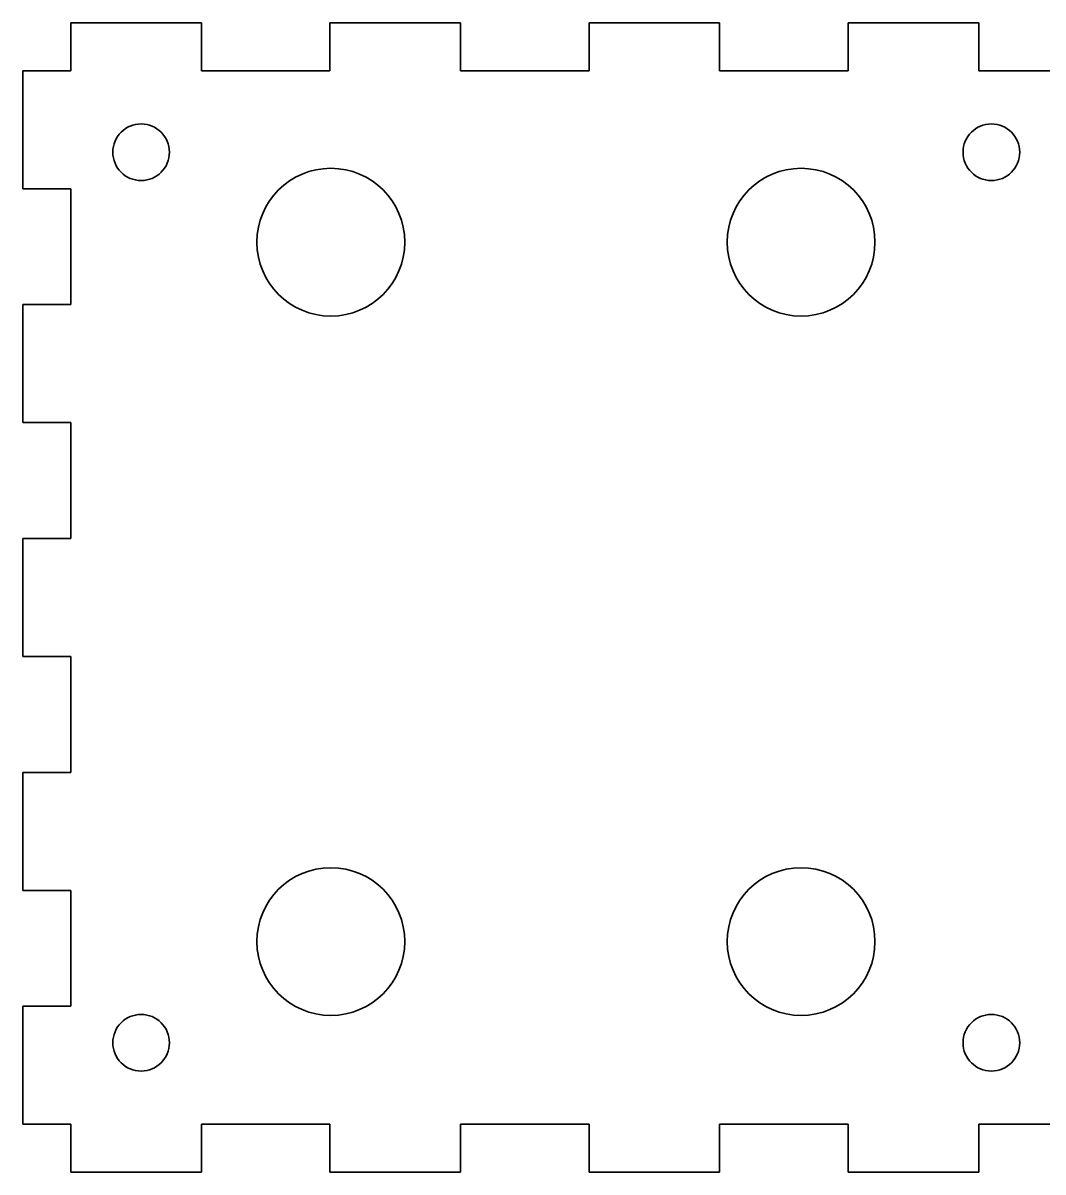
# Model space of a CAD drawing. Header units: inches. Extents: x 2 to 272, y 3 to 306.
# Drawn here: x 4.7 to 68.7, y 116.3 to 188.4 of the extents above; entities that cross this region are included whole.
import ezdxf

# ---------------------------------------------------------------- set-up
doc = ezdxf.new("R2010")
doc.units = ezdxf.units.IN
doc.header["$MEASUREMENT"] = 0
doc.layers.add('Layer 1', color=7, linetype='Continuous')

msp = doc.modelspace()

# ---------------------------------------------------------------- linework, layer by layer
at = {"layer": 'Layer 1', "color": 7, "lineweight": 35, "true_color": 0xffffff}
for points in [[(7.7, 188.365), (7.7, 185.365)], [(15.888, 188.365), (7.7, 188.365)], [(15.888, 185.365), (15.888, 188.365)], [(23.956, 188.365), (23.956, 185.365)], [(32.144, 188.365), (23.956, 188.365)], [(32.144, 185.365), (32.144, 188.365)], [(40.212, 188.365), (40.212, 185.365)], [(48.4, 188.365), (40.212, 188.365)], [(48.4, 185.365), (48.4, 188.365)], [(56.468, 188.365), (56.468, 185.365)], [(64.656, 188.365), (56.468, 188.365)], [(64.656, 185.365), (64.656, 188.365)], [(4.7, 185.365), (4.7, 177.967)], [(7.7, 185.365), (4.7, 185.365)], [(23.956, 185.365), (15.888, 185.365)], [(40.212, 185.365), (32.144, 185.365)], [(56.468, 185.365), (48.4, 185.365)], [(72.724, 185.365), (64.656, 185.365)], [(4.7, 177.967), (7.7, 177.967)], [(7.7, 177.967), (7.7, 170.69)], [(4.7, 170.69), (4.7, 163.291)], [(7.7, 170.69), (4.7, 170.69)], [(4.7, 163.291), (7.7, 163.291)], [(7.7, 163.291), (7.7, 156.014)], [(4.7, 156.014), (4.7, 148.616)], [(7.7, 156.014), (4.7, 156.014)], [(4.7, 148.616), (7.7, 148.616)], [(7.7, 148.616), (7.7, 141.339)], [(4.7, 141.339), (4.7, 133.94)], [(7.7, 141.339), (4.7, 141.339)], [(4.7, 133.94), (7.7, 133.94)], [(7.7, 133.94), (7.7, 126.663)], [(4.7, 126.663), (4.7, 119.265)], [(7.7, 126.663), (4.7, 126.663)], [(4.7, 119.265), (7.7, 119.265)], [(7.7, 119.265), (7.7, 116.265)], [(15.888, 116.265), (15.888, 119.265)], [(15.888, 119.265), (23.956, 119.265)], [(23.956, 119.265), (23.956, 116.265)], [(32.144, 116.265), (32.144, 119.265)], [(32.144, 119.265), (40.212, 119.265)], [(40.212, 119.265), (40.212, 116.265)], [(48.4, 116.265), (48.4, 119.265)], [(48.4, 119.265), (56.468, 119.265)], [(56.468, 119.265), (56.468, 116.265)], [(64.656, 116.265), (64.656, 119.265)], [(64.656, 119.265), (72.724, 119.265)], [(7.7, 116.265), (15.888, 116.265)], [(23.956, 116.265), (32.144, 116.265)], [(40.212, 116.265), (48.4, 116.265)], [(56.468, 116.265), (64.656, 116.265)]]:
    msp.add_lwpolyline(points, dxfattribs=at)
for points in [[(13.889, 180.255), (13.889, 180.255), (13.88, 180.073), (13.88, 180.073), (13.88, 180.073), (13.853, 179.897), (13.853, 179.897), (13.853, 179.897), (13.81, 179.726), (13.81, 179.726), (13.81, 179.726), (13.75, 179.563), (13.75, 179.563), (13.75, 179.563), (13.675, 179.407), (13.675, 179.407), (13.675, 179.407), (13.586, 179.261), (13.586, 179.261), (13.586, 179.261), (13.483, 179.124), (13.483, 179.124), (13.483, 179.124), (13.369, 178.998), (13.369, 178.998), (13.369, 178.998), (13.242, 178.883), (13.242, 178.883), (13.242, 178.883), (13.106, 178.781), (13.106, 178.781), (13.106, 178.781), (12.959, 178.692), (12.959, 178.692), (12.959, 178.692), (12.804, 178.617), (12.804, 178.617), (12.804, 178.617), (12.64, 178.557), (12.64, 178.557), (12.64, 178.557), (12.47, 178.513), (12.47, 178.513), (12.47, 178.513), (12.293, 178.486), (12.293, 178.486), (12.293, 178.486), (12.111, 178.477), (12.111, 178.477), (12.111, 178.477), (11.93, 178.486), (11.93, 178.486), (11.93, 178.486), (11.753, 178.513), (11.753, 178.513), (11.753, 178.513), (11.583, 178.557), (11.583, 178.557), (11.583, 178.557), (11.419, 178.617), (11.419, 178.617), (11.419, 178.617), (11.264, 178.692), (11.264, 178.692), (11.264, 178.692), (11.117, 178.781), (11.117, 178.781), (11.117, 178.781), (10.981, 178.883), (10.981, 178.883), (10.981, 178.883), (10.854, 178.998), (10.854, 178.998), (10.854, 178.998), (10.74, 179.124), (10.74, 179.124), (10.74, 179.124), (10.637, 179.261), (10.637, 179.261), (10.637, 179.261), (10.548, 179.407), (10.548, 179.407), (10.548, 179.407), (10.473, 179.563), (10.473, 179.563), (10.473, 179.563), (10.413, 179.726), (10.413, 179.726), (10.413, 179.726), (10.37, 179.897), (10.37, 179.897), (10.37, 179.897), (10.343, 180.073), (10.343, 180.073), (10.343, 180.073), (10.333, 180.255), (10.333, 180.255), (10.333, 180.255), (10.333, 180.255), (10.333, 180.255), (10.333, 180.255), (10.333, 180.255), (10.333, 180.255), (10.333, 180.255), (10.333, 180.255), (10.333, 180.255), (10.333, 180.255), (10.333, 180.255), (10.333, 180.255), (10.333, 180.255), (10.333, 180.255), (10.333, 180.255), (10.333, 180.255), (10.333, 180.255), (10.333, 180.255), (10.333, 180.255), (10.333, 180.255), (10.333, 180.255), (10.333, 180.255), (10.333, 180.255), (10.333, 180.255), (10.333, 180.255), (10.333, 180.255), (10.333, 180.255), (10.333, 180.255), (10.333, 180.255), (10.333, 180.255), (10.333, 180.255), (10.333, 180.255), (10.333, 180.255), (10.333, 180.255), (10.333, 180.255), (10.333, 180.255), (10.333, 180.255), (10.333, 180.255), (10.333, 180.255), (10.333, 180.255), (10.333, 180.255), (10.333, 180.255), (10.333, 180.255), (10.333, 180.255), (10.333, 180.255), (10.333, 180.255), (10.333, 180.255), (10.333, 180.255), (10.333, 180.255), (10.333, 180.255), (10.333, 180.255), (10.333, 180.255), (10.343, 180.437), (10.343, 180.437), (10.343, 180.437), (10.37, 180.613), (10.37, 180.613), (10.37, 180.613), (10.413, 180.784), (10.413, 180.784), (10.413, 180.784), (10.473, 180.947), (10.473, 180.947), (10.473, 180.947), (10.548, 181.102), (10.548, 181.102), (10.548, 181.102), (10.637, 181.249), (10.637, 181.249), (10.637, 181.249), (10.74, 181.386), (10.74, 181.386), (10.74, 181.386), (10.854, 181.512), (10.854, 181.512), (10.854, 181.512), (10.981, 181.627), (10.981, 181.627), (10.981, 181.627), (11.117, 181.729), (11.117, 181.729), (11.117, 181.729), (11.264, 181.818), (11.264, 181.818), (11.264, 181.818), (11.419, 181.893), (11.419, 181.893), (11.419, 181.893), (11.583, 181.953), (11.583, 181.953), (11.583, 181.953), (11.753, 181.997), (11.753, 181.997), (11.753, 181.997), (11.93, 182.024), (11.93, 182.024), (11.93, 182.024), (12.111, 182.033), (12.111, 182.033), (12.111, 182.033), (12.293, 182.024), (12.293, 182.024), (12.293, 182.024), (12.47, 181.997), (12.47, 181.997), (12.47, 181.997), (12.64, 181.953), (12.64, 181.953), (12.64, 181.953), (12.804, 181.893), (12.804, 181.893), (12.804, 181.893), (12.959, 181.818), (12.959, 181.818), (12.959, 181.818), (13.106, 181.729), (13.106, 181.729), (13.106, 181.729), (13.242, 181.627), (13.242, 181.627), (13.242, 181.627), (13.369, 181.512), (13.369, 181.512), (13.369, 181.512), (13.483, 181.386), (13.483, 181.386), (13.483, 181.386), (13.586, 181.249), (13.586, 181.249), (13.586, 181.249), (13.675, 181.102), (13.675, 181.102), (13.675, 181.102), (13.75, 180.947), (13.75, 180.947), (13.75, 180.947), (13.81, 180.784), (13.81, 180.784), (13.81, 180.784), (13.853, 180.613), (13.853, 180.613), (13.853, 180.613), (13.88, 180.437), (13.88, 180.437), (13.88, 180.437), (13.889, 180.255), (13.889, 180.255)], [(63.813, 179.563), (63.813, 179.563), (63.753, 179.726), (63.753, 179.726), (63.753, 179.726), (63.71, 179.897), (63.71, 179.897), (63.71, 179.897), (63.683, 180.073), (63.683, 180.073), (63.683, 180.073), (63.673, 180.255), (63.673, 180.255), (63.673, 180.255), (63.673, 180.255), (63.673, 180.255), (63.673, 180.255), (63.673, 180.255), (63.673, 180.255), (63.673, 180.255), (63.673, 180.255), (63.673, 180.255), (63.673, 180.255), (63.673, 180.255), (63.673, 180.255), (63.673, 180.255), (63.673, 180.255), (63.673, 180.255), (63.673, 180.255), (63.673, 180.255), (63.673, 180.255), (63.673, 180.255), (63.673, 180.255), (63.673, 180.255), (63.673, 180.255), (63.673, 180.255), (63.673, 180.255), (63.673, 180.255), (63.673, 180.255), (63.673, 180.255), (63.673, 180.255), (63.673, 180.255), (63.673, 180.255), (63.673, 180.255), (63.673, 180.255), (63.673, 180.255), (63.673, 180.255), (63.673, 180.255), (63.673, 180.255), (63.673, 180.255), (63.673, 180.255), (63.673, 180.255), (63.673, 180.255), (63.673, 180.255), (63.673, 180.255), (63.673, 180.255), (63.673, 180.255), (63.673, 180.255), (63.673, 180.255), (63.673, 180.255), (63.673, 180.255), (63.673, 180.255), (63.673, 180.255), (63.673, 180.255), (63.673, 180.255), (63.683, 180.437), (63.683, 180.437), (63.683, 180.437), (63.71, 180.613), (63.71, 180.613), (63.71, 180.613), (63.753, 180.784), (63.753, 180.784), (63.753, 180.784), (63.813, 180.947), (63.813, 180.947), (63.813, 180.947), (63.888, 181.102), (63.888, 181.102), (63.888, 181.102), (63.977, 181.249), (63.977, 181.249), (63.977, 181.249), (64.08, 181.386), (64.08, 181.386), (64.08, 181.386), (64.194, 181.512), (64.194, 181.512), (64.194, 181.512), (64.321, 181.627), (64.321, 181.627), (64.321, 181.627), (64.457, 181.729), (64.457, 181.729), (64.457, 181.729), (64.604, 181.818), (64.604, 181.818), (64.604, 181.818), (64.759, 181.893), (64.759, 181.893), (64.759, 181.893), (64.923, 181.953), (64.923, 181.953), (64.923, 181.953), (65.093, 181.997), (65.093, 181.997), (65.093, 181.997), (65.27, 182.024), (65.27, 182.024), (65.27, 182.024), (65.451, 182.033), (65.451, 182.033), (65.451, 182.033), (65.633, 182.024), (65.633, 182.024), (65.633, 182.024), (65.81, 181.997), (65.81, 181.997), (65.81, 181.997), (65.98, 181.953), (65.98, 181.953), (65.98, 181.953), (66.144, 181.893), (66.144, 181.893), (66.144, 181.893), (66.299, 181.818), (66.299, 181.818), (66.299, 181.818), (66.446, 181.729), (66.446, 181.729), (66.446, 181.729), (66.582, 181.627), (66.582, 181.627), (66.582, 181.627), (66.709, 181.512), (66.709, 181.512), (66.709, 181.512), (66.823, 181.386), (66.823, 181.386), (66.823, 181.386), (66.926, 181.249), (66.926, 181.249), (66.926, 181.249), (67.015, 181.102), (67.015, 181.102), (67.015, 181.102), (67.09, 180.947), (67.09, 180.947), (67.09, 180.947), (67.15, 180.784), (67.15, 180.784), (67.15, 180.784), (67.193, 180.613), (67.193, 180.613), (67.193, 180.613), (67.22, 180.437), (67.22, 180.437), (67.22, 180.437), (67.229, 180.255), (67.229, 180.255), (67.229, 180.255), (67.22, 180.073), (67.22, 180.073), (67.22, 180.073), (67.193, 179.897), (67.193, 179.897), (67.193, 179.897), (67.15, 179.726), (67.15, 179.726), (67.15, 179.726), (67.09, 179.563), (67.09, 179.563), (67.09, 179.563), (67.015, 179.407), (67.015, 179.407), (67.015, 179.407), (66.926, 179.261), (66.926, 179.261), (66.926, 179.261), (66.823, 179.124), (66.823, 179.124), (66.823, 179.124), (66.709, 178.998), (66.709, 178.998), (66.709, 178.998), (66.582, 178.883), (66.582, 178.883), (66.582, 178.883), (66.446, 178.781), (66.446, 178.781), (66.446, 178.781), (66.299, 178.692), (66.299, 178.692), (66.299, 178.692), (66.144, 178.617), (66.144, 178.617), (66.144, 178.617), (65.98, 178.557), (65.98, 178.557), (65.98, 178.557), (65.81, 178.513), (65.81, 178.513), (65.81, 178.513), (65.633, 178.486), (65.633, 178.486), (65.633, 178.486), (65.451, 178.477), (65.451, 178.477), (65.451, 178.477), (65.27, 178.486), (65.27, 178.486), (65.27, 178.486), (65.093, 178.513), (65.093, 178.513), (65.093, 178.513), (64.923, 178.557), (64.923, 178.557), (64.923, 178.557), (64.759, 178.617), (64.759, 178.617), (64.759, 178.617), (64.604, 178.692), (64.604, 178.692), (64.604, 178.692), (64.457, 178.781), (64.457, 178.781), (64.457, 178.781), (64.321, 178.883), (64.321, 178.883), (64.321, 178.883), (64.194, 178.998), (64.194, 178.998), (64.194, 178.998), (64.08, 179.124), (64.08, 179.124), (64.08, 179.124), (63.977, 179.261), (63.977, 179.261), (63.977, 179.261), (63.888, 179.407), (63.888, 179.407), (63.888, 179.407), (63.813, 179.563), (63.813, 179.563)], [(24.485, 169.999), (24.485, 169.999), (24.012, 169.975), (24.012, 169.975), (24.012, 169.975), (23.538, 169.999), (23.538, 169.999), (23.538, 169.999), (23.077, 170.069), (23.077, 170.069), (23.077, 170.069), (22.633, 170.183), (22.633, 170.183), (22.633, 170.183), (22.207, 170.339), (22.207, 170.339), (22.207, 170.339), (21.802, 170.535), (21.802, 170.535), (21.802, 170.535), (21.42, 170.767), (21.42, 170.767), (21.42, 170.767), (21.063, 171.034), (21.063, 171.034), (21.063, 171.034), (20.734, 171.333), (20.734, 171.333), (20.734, 171.333), (20.435, 171.662), (20.435, 171.662), (20.435, 171.662), (20.168, 172.019), (20.168, 172.019), (20.168, 172.019), (19.935, 172.401), (19.935, 172.401), (19.935, 172.401), (19.74, 172.806), (19.74, 172.806), (19.74, 172.806), (19.584, 173.232), (19.584, 173.232), (19.584, 173.232), (19.47, 173.676), (19.47, 173.676), (19.47, 173.676), (19.4, 174.137), (19.4, 174.137), (19.4, 174.137), (19.376, 174.611), (19.376, 174.611), (19.376, 174.611), (19.376, 174.611), (19.376, 174.611), (19.376, 174.611), (19.376, 174.611), (19.376, 174.611), (19.376, 174.611), (19.376, 174.611), (19.376, 174.611), (19.376, 174.611), (19.376, 174.611), (19.376, 174.611), (19.376, 174.611), (19.376, 174.611), (19.376, 174.611), (19.376, 174.611), (19.376, 174.611), (19.376, 174.611), (19.376, 174.611), (19.376, 174.611), (19.376, 174.611), (19.376, 174.611), (19.376, 174.611), (19.376, 174.611), (19.376, 174.611), (19.376, 174.611), (19.376, 174.611), (19.376, 174.611), (19.376, 174.611), (19.376, 174.611), (19.376, 174.611), (19.376, 174.611), (19.376, 174.611), (19.376, 174.611), (19.376, 174.611), (19.376, 174.611), (19.376, 174.611), (19.376, 174.611), (19.376, 174.611), (19.376, 174.611), (19.376, 174.611), (19.376, 174.611), (19.376, 174.611), (19.376, 174.611), (19.376, 174.611), (19.376, 174.611), (19.376, 174.611), (19.376, 174.611), (19.376, 174.611), (19.376, 174.611), (19.376, 174.611), (19.376, 174.611), (19.4, 175.085), (19.4, 175.085), (19.4, 175.085), (19.47, 175.545), (19.47, 175.545), (19.47, 175.545), (19.584, 175.989), (19.584, 175.989), (19.584, 175.989), (19.74, 176.415), (19.74, 176.415), (19.74, 176.415), (19.935, 176.82), (19.935, 176.82), (19.935, 176.82), (20.168, 177.202), (20.168, 177.202), (20.168, 177.202), (20.435, 177.559), (20.435, 177.559), (20.435, 177.559), (20.734, 177.888), (20.734, 177.888), (20.734, 177.888), (21.063, 178.188), (21.063, 178.188), (21.063, 178.188), (21.42, 178.454), (21.42, 178.454), (21.42, 178.454), (21.802, 178.687), (21.802, 178.687), (21.802, 178.687), (22.207, 178.882), (22.207, 178.882), (22.207, 178.882), (22.633, 179.038), (22.633, 179.038), (22.633, 179.038), (23.077, 179.152), (23.077, 179.152), (23.077, 179.152), (23.538, 179.222), (23.538, 179.222), (23.538, 179.222), (24.012, 179.246), (24.012, 179.246), (24.012, 179.246), (24.485, 179.222), (24.485, 179.222), (24.485, 179.222), (24.946, 179.152), (24.946, 179.152), (24.946, 179.152), (25.39, 179.038), (25.39, 179.038), (25.39, 179.038), (25.816, 178.882), (25.816, 178.882), (25.816, 178.882), (26.221, 178.687), (26.221, 178.687), (26.221, 178.687), (26.603, 178.454), (26.603, 178.454), (26.603, 178.454), (26.96, 178.188), (26.96, 178.188), (26.96, 178.188), (27.289, 177.888), (27.289, 177.888), (27.289, 177.888), (27.588, 177.559), (27.588, 177.559), (27.588, 177.559), (27.855, 177.202), (27.855, 177.202), (27.855, 177.202), (28.087, 176.82), (28.087, 176.82), (28.087, 176.82), (28.283, 176.415), (28.283, 176.415), (28.283, 176.415), (28.439, 175.989), (28.439, 175.989), (28.439, 175.989), (28.553, 175.545), (28.553, 175.545), (28.553, 175.545), (28.623, 175.085), (28.623, 175.085), (28.623, 175.085), (28.647, 174.611), (28.647, 174.611), (28.647, 174.611), (28.623, 174.137), (28.623, 174.137), (28.623, 174.137), (28.553, 173.676), (28.553, 173.676), (28.553, 173.676), (28.439, 173.232), (28.439, 173.232), (28.439, 173.232), (28.283, 172.806), (28.283, 172.806), (28.283, 172.806), (28.087, 172.401), (28.087, 172.401), (28.087, 172.401), (27.855, 172.019), (27.855, 172.019), (27.855, 172.019), (27.588, 171.662), (27.588, 171.662), (27.588, 171.662), (27.289, 171.333), (27.289, 171.333), (27.289, 171.333), (26.96, 171.034), (26.96, 171.034), (26.96, 171.034), (26.603, 170.767), (26.603, 170.767), (26.603, 170.767), (26.221, 170.535), (26.221, 170.535), (26.221, 170.535), (25.816, 170.339), (25.816, 170.339), (25.816, 170.339), (25.39, 170.183), (25.39, 170.183), (25.39, 170.183), (24.946, 170.069), (24.946, 170.069), (24.946, 170.069), (24.485, 169.999), (24.485, 169.999)], [(48.972, 173.676), (48.972, 173.676), (48.902, 174.137), (48.902, 174.137), (48.902, 174.137), (48.878, 174.611), (48.878, 174.611), (48.878, 174.611), (48.878, 174.611), (48.878, 174.611), (48.878, 174.611), (48.878, 174.611), (48.878, 174.611), (48.878, 174.611), (48.878, 174.611), (48.878, 174.611), (48.878, 174.611), (48.878, 174.611), (48.878, 174.611), (48.878, 174.611), (48.878, 174.611), (48.878, 174.611), (48.878, 174.611), (48.878, 174.611), (48.878, 174.611), (48.878, 174.611), (48.878, 174.611), (48.878, 174.611), (48.878, 174.611), (48.878, 174.611), (48.878, 174.611), (48.878, 174.611), (48.878, 174.611), (48.878, 174.611), (48.878, 174.611), (48.878, 174.611), (48.878, 174.611), (48.878, 174.611), (48.878, 174.611), (48.878, 174.611), (48.878, 174.611), (48.878, 174.611), (48.878, 174.611), (48.878, 174.611), (48.878, 174.611), (48.878, 174.611), (48.878, 174.611), (48.878, 174.611), (48.878, 174.611), (48.878, 174.611), (48.878, 174.611), (48.878, 174.611), (48.878, 174.611), (48.878, 174.611), (48.878, 174.611), (48.878, 174.611), (48.878, 174.611), (48.878, 174.611), (48.878, 174.611), (48.902, 175.085), (48.902, 175.085), (48.902, 175.085), (48.972, 175.545), (48.972, 175.545), (48.972, 175.545), (49.086, 175.989), (49.086, 175.989), (49.086, 175.989), (49.242, 176.415), (49.242, 176.415), (49.242, 176.415), (49.437, 176.82), (49.437, 176.82), (49.437, 176.82), (49.67, 177.202), (49.67, 177.202), (49.67, 177.202), (49.937, 177.559), (49.937, 177.559), (49.937, 177.559), (50.236, 177.888), (50.236, 177.888), (50.236, 177.888), (50.565, 178.188), (50.565, 178.188), (50.565, 178.188), (50.922, 178.454), (50.922, 178.454), (50.922, 178.454), (51.304, 178.687), (51.304, 178.687), (51.304, 178.687), (51.709, 178.882), (51.709, 178.882), (51.709, 178.882), (52.135, 179.038), (52.135, 179.038), (52.135, 179.038), (52.579, 179.152), (52.579, 179.152), (52.579, 179.152), (53.04, 179.222), (53.04, 179.222), (53.04, 179.222), (53.513, 179.246), (53.513, 179.246), (53.513, 179.246), (53.987, 179.222), (53.987, 179.222), (53.987, 179.222), (54.448, 179.152), (54.448, 179.152), (54.448, 179.152), (54.892, 179.038), (54.892, 179.038), (54.892, 179.038), (55.318, 178.882), (55.318, 178.882), (55.318, 178.882), (55.723, 178.687), (55.723, 178.687), (55.723, 178.687), (56.105, 178.454), (56.105, 178.454), (56.105, 178.454), (56.462, 178.188), (56.462, 178.188), (56.462, 178.188), (56.791, 177.888), (56.791, 177.888), (56.791, 177.888), (57.09, 177.559), (57.09, 177.559), (57.09, 177.559), (57.357, 177.202), (57.357, 177.202), (57.357, 177.202), (57.59, 176.82), (57.59, 176.82), (57.59, 176.82), (57.785, 176.415), (57.785, 176.415), (57.785, 176.415), (57.941, 175.989), (57.941, 175.989), (57.941, 175.989), (58.055, 175.545), (58.055, 175.545), (58.055, 175.545), (58.125, 175.085), (58.125, 175.085), (58.125, 175.085), (58.149, 174.611), (58.149, 174.611), (58.149, 174.611), (58.125, 174.137), (58.125, 174.137), (58.125, 174.137), (58.055, 173.676), (58.055, 173.676), (58.055, 173.676), (57.941, 173.232), (57.941, 173.232), (57.941, 173.232), (57.785, 172.806), (57.785, 172.806), (57.785, 172.806), (57.59, 172.401), (57.59, 172.401), (57.59, 172.401), (57.357, 172.019), (57.357, 172.019), (57.357, 172.019), (57.09, 171.662), (57.09, 171.662), (57.09, 171.662), (56.791, 171.333), (56.791, 171.333), (56.791, 171.333), (56.462, 171.034), (56.462, 171.034), (56.462, 171.034), (56.105, 170.767), (56.105, 170.767), (56.105, 170.767), (55.723, 170.535), (55.723, 170.535), (55.723, 170.535), (55.318, 170.339), (55.318, 170.339), (55.318, 170.339), (54.892, 170.183), (54.892, 170.183), (54.892, 170.183), (54.448, 170.069), (54.448, 170.069), (54.448, 170.069), (53.987, 169.999), (53.987, 169.999), (53.987, 169.999), (53.513, 169.975), (53.513, 169.975), (53.513, 169.975), (53.04, 169.999), (53.04, 169.999), (53.04, 169.999), (52.579, 170.069), (52.579, 170.069), (52.579, 170.069), (52.135, 170.183), (52.135, 170.183), (52.135, 170.183), (51.709, 170.339), (51.709, 170.339), (51.709, 170.339), (51.304, 170.535), (51.304, 170.535), (51.304, 170.535), (50.922, 170.767), (50.922, 170.767), (50.922, 170.767), (50.565, 171.034), (50.565, 171.034), (50.565, 171.034), (50.236, 171.333), (50.236, 171.333), (50.236, 171.333), (49.937, 171.662), (49.937, 171.662), (49.937, 171.662), (49.67, 172.019), (49.67, 172.019), (49.67, 172.019), (49.437, 172.401), (49.437, 172.401), (49.437, 172.401), (49.242, 172.806), (49.242, 172.806), (49.242, 172.806), (49.086, 173.232), (49.086, 173.232), (49.086, 173.232), (48.972, 173.676), (48.972, 173.676)], [(28.647, 130.725), (28.647, 130.725), (28.623, 130.251), (28.623, 130.251), (28.623, 130.251), (28.553, 129.791), (28.553, 129.791), (28.553, 129.791), (28.439, 129.347), (28.439, 129.347), (28.439, 129.347), (28.283, 128.921), (28.283, 128.921), (28.283, 128.921), (28.087, 128.515), (28.087, 128.515), (28.087, 128.515), (27.855, 128.133), (27.855, 128.133), (27.855, 128.133), (27.588, 127.776), (27.588, 127.776), (27.588, 127.776), (27.289, 127.447), (27.289, 127.447), (27.289, 127.447), (26.96, 127.148), (26.96, 127.148), (26.96, 127.148), (26.603, 126.881), (26.603, 126.881), (26.603, 126.881), (26.221, 126.649), (26.221, 126.649), (26.221, 126.649), (25.816, 126.454), (25.816, 126.454), (25.816, 126.454), (25.39, 126.298), (25.39, 126.298), (25.39, 126.298), (24.946, 126.184), (24.946, 126.184), (24.946, 126.184), (24.485, 126.113), (24.485, 126.113), (24.485, 126.113), (24.012, 126.089), (24.012, 126.089), (24.012, 126.089), (23.538, 126.113), (23.538, 126.113), (23.538, 126.113), (23.077, 126.184), (23.077, 126.184), (23.077, 126.184), (22.633, 126.298), (22.633, 126.298), (22.633, 126.298), (22.207, 126.454), (22.207, 126.454), (22.207, 126.454), (21.802, 126.649), (21.802, 126.649), (21.802, 126.649), (21.42, 126.881), (21.42, 126.881), (21.42, 126.881), (21.063, 127.148), (21.063, 127.148), (21.063, 127.148), (20.734, 127.447), (20.734, 127.447), (20.734, 127.447), (20.435, 127.776), (20.435, 127.776), (20.435, 127.776), (20.168, 128.133), (20.168, 128.133), (20.168, 128.133), (19.935, 128.515), (19.935, 128.515), (19.935, 128.515), (19.74, 128.921), (19.74, 128.921), (19.74, 128.921), (19.584, 129.347), (19.584, 129.347), (19.584, 129.347), (19.47, 129.791), (19.47, 129.791), (19.47, 129.791), (19.4, 130.251), (19.4, 130.251), (19.4, 130.251), (19.376, 130.725), (19.376, 130.725), (19.376, 130.725), (19.376, 130.725), (19.376, 130.725), (19.376, 130.725), (19.376, 130.725), (19.376, 130.725), (19.376, 130.725), (19.376, 130.725), (19.376, 130.725), (19.376, 130.725), (19.376, 130.725), (19.376, 130.725), (19.376, 130.725), (19.376, 130.725), (19.376, 130.725), (19.376, 130.725), (19.376, 130.725), (19.376, 130.725), (19.376, 130.725), (19.376, 130.725), (19.376, 130.725), (19.376, 130.725), (19.376, 130.725), (19.376, 130.725), (19.376, 130.725), (19.376, 130.725), (19.376, 130.725), (19.376, 130.725), (19.376, 130.725), (19.376, 130.725), (19.376, 130.725), (19.376, 130.725), (19.376, 130.725), (19.376, 130.725), (19.376, 130.725), (19.376, 130.725), (19.376, 130.725), (19.376, 130.725), (19.376, 130.725), (19.376, 130.725), (19.376, 130.725), (19.376, 130.725), (19.376, 130.725), (19.376, 130.725), (19.376, 130.725), (19.376, 130.725), (19.376, 130.725), (19.376, 130.725), (19.376, 130.725), (19.376, 130.725), (19.376, 130.725), (19.376, 130.725), (19.4, 131.199), (19.4, 131.199), (19.4, 131.199), (19.47, 131.659), (19.47, 131.659), (19.47, 131.659), (19.584, 132.103), (19.584, 132.103), (19.584, 132.103), (19.74, 132.529), (19.74, 132.529), (19.74, 132.529), (19.935, 132.935), (19.935, 132.935), (19.935, 132.935), (20.168, 133.317), (20.168, 133.317), (20.168, 133.317), (20.435, 133.674), (20.435, 133.674), (20.435, 133.674), (20.734, 134.003), (20.734, 134.003), (20.734, 134.003), (21.063, 134.302), (21.063, 134.302), (21.063, 134.302), (21.42, 134.569), (21.42, 134.569), (21.42, 134.569), (21.802, 134.801), (21.802, 134.801), (21.802, 134.801), (22.207, 134.996), (22.207, 134.996), (22.207, 134.996), (22.633, 135.152), (22.633, 135.152), (22.633, 135.152), (23.077, 135.266), (23.077, 135.266), (23.077, 135.266), (23.538, 135.337), (23.538, 135.337), (23.538, 135.337), (24.012, 135.36), (24.012, 135.36), (24.012, 135.36), (24.485, 135.337), (24.485, 135.337), (24.485, 135.337), (24.946, 135.266), (24.946, 135.266), (24.946, 135.266), (25.39, 135.152), (25.39, 135.152), (25.39, 135.152), (25.816, 134.996), (25.816, 134.996), (25.816, 134.996), (26.221, 134.801), (26.221, 134.801), (26.221, 134.801), (26.603, 134.569), (26.603, 134.569), (26.603, 134.569), (26.96, 134.302), (26.96, 134.302), (26.96, 134.302), (27.289, 134.003), (27.289, 134.003), (27.289, 134.003), (27.588, 133.674), (27.588, 133.674), (27.588, 133.674), (27.855, 133.317), (27.855, 133.317), (27.855, 133.317), (28.087, 132.935), (28.087, 132.935), (28.087, 132.935), (28.283, 132.529), (28.283, 132.529), (28.283, 132.529), (28.439, 132.103), (28.439, 132.103), (28.439, 132.103), (28.553, 131.659), (28.553, 131.659), (28.553, 131.659), (28.623, 131.199), (28.623, 131.199), (28.623, 131.199), (28.647, 130.725), (28.647, 130.725)], [(58.149, 130.725), (58.149, 130.725), (58.125, 130.251), (58.125, 130.251), (58.125, 130.251), (58.055, 129.791), (58.055, 129.791), (58.055, 129.791), (57.941, 129.347), (57.941, 129.347), (57.941, 129.347), (57.785, 128.921), (57.785, 128.921), (57.785, 128.921), (57.59, 128.515), (57.59, 128.515), (57.59, 128.515), (57.357, 128.133), (57.357, 128.133), (57.357, 128.133), (57.09, 127.776), (57.09, 127.776), (57.09, 127.776), (56.791, 127.447), (56.791, 127.447), (56.791, 127.447), (56.462, 127.148), (56.462, 127.148), (56.462, 127.148), (56.105, 126.881), (56.105, 126.881), (56.105, 126.881), (55.723, 126.649), (55.723, 126.649), (55.723, 126.649), (55.318, 126.454), (55.318, 126.454), (55.318, 126.454), (54.892, 126.298), (54.892, 126.298), (54.892, 126.298), (54.448, 126.184), (54.448, 126.184), (54.448, 126.184), (53.987, 126.113), (53.987, 126.113), (53.987, 126.113), (53.513, 126.089), (53.513, 126.089), (53.513, 126.089), (53.04, 126.113), (53.04, 126.113), (53.04, 126.113), (52.579, 126.184), (52.579, 126.184), (52.579, 126.184), (52.135, 126.298), (52.135, 126.298), (52.135, 126.298), (51.709, 126.454), (51.709, 126.454), (51.709, 126.454), (51.304, 126.649), (51.304, 126.649), (51.304, 126.649), (50.922, 126.881), (50.922, 126.881), (50.922, 126.881), (50.565, 127.148), (50.565, 127.148), (50.565, 127.148), (50.236, 127.447), (50.236, 127.447), (50.236, 127.447), (49.937, 127.776), (49.937, 127.776), (49.937, 127.776), (49.67, 128.133), (49.67, 128.133), (49.67, 128.133), (49.437, 128.515), (49.437, 128.515), (49.437, 128.515), (49.242, 128.921), (49.242, 128.921), (49.242, 128.921), (49.086, 129.347), (49.086, 129.347), (49.086, 129.347), (48.972, 129.791), (48.972, 129.791), (48.972, 129.791), (48.902, 130.251), (48.902, 130.251), (48.902, 130.251), (48.878, 130.725), (48.878, 130.725), (48.878, 130.725), (48.878, 130.725), (48.878, 130.725), (48.878, 130.725), (48.878, 130.725), (48.878, 130.725), (48.878, 130.725), (48.878, 130.725), (48.878, 130.725), (48.878, 130.725), (48.878, 130.725), (48.878, 130.725), (48.878, 130.725), (48.878, 130.725), (48.878, 130.725), (48.878, 130.725), (48.878, 130.725), (48.878, 130.725), (48.878, 130.725), (48.878, 130.725), (48.878, 130.725), (48.878, 130.725), (48.878, 130.725), (48.878, 130.725), (48.878, 130.725), (48.878, 130.725), (48.878, 130.725), (48.878, 130.725), (48.878, 130.725), (48.878, 130.725), (48.878, 130.725), (48.878, 130.725), (48.878, 130.725), (48.878, 130.725), (48.878, 130.725), (48.878, 130.725), (48.878, 130.725), (48.878, 130.725), (48.878, 130.725), (48.878, 130.725), (48.878, 130.725), (48.878, 130.725), (48.878, 130.725), (48.878, 130.725), (48.878, 130.725), (48.878, 130.725), (48.878, 130.725), (48.878, 130.725), (48.878, 130.725), (48.878, 130.725), (48.878, 130.725), (48.878, 130.725), (48.902, 131.199), (48.902, 131.199), (48.902, 131.199), (48.972, 131.659), (48.972, 131.659), (48.972, 131.659), (49.086, 132.103), (49.086, 132.103), (49.086, 132.103), (49.242, 132.529), (49.242, 132.529), (49.242, 132.529), (49.437, 132.935), (49.437, 132.935), (49.437, 132.935), (49.67, 133.317), (49.67, 133.317), (49.67, 133.317), (49.937, 133.674), (49.937, 133.674), (49.937, 133.674), (50.236, 134.003), (50.236, 134.003), (50.236, 134.003), (50.565, 134.302), (50.565, 134.302), (50.565, 134.302), (50.922, 134.569), (50.922, 134.569), (50.922, 134.569), (51.304, 134.801), (51.304, 134.801), (51.304, 134.801), (51.709, 134.996), (51.709, 134.996), (51.709, 134.996), (52.135, 135.152), (52.135, 135.152), (52.135, 135.152), (52.579, 135.266), (52.579, 135.266), (52.579, 135.266), (53.04, 135.337), (53.04, 135.337), (53.04, 135.337), (53.513, 135.36), (53.513, 135.36), (53.513, 135.36), (53.987, 135.337), (53.987, 135.337), (53.987, 135.337), (54.448, 135.266), (54.448, 135.266), (54.448, 135.266), (54.892, 135.152), (54.892, 135.152), (54.892, 135.152), (55.318, 134.996), (55.318, 134.996), (55.318, 134.996), (55.723, 134.801), (55.723, 134.801), (55.723, 134.801), (56.105, 134.569), (56.105, 134.569), (56.105, 134.569), (56.462, 134.302), (56.462, 134.302), (56.462, 134.302), (56.791, 134.003), (56.791, 134.003), (56.791, 134.003), (57.09, 133.674), (57.09, 133.674), (57.09, 133.674), (57.357, 133.317), (57.357, 133.317), (57.357, 133.317), (57.59, 132.935), (57.59, 132.935), (57.59, 132.935), (57.785, 132.529), (57.785, 132.529), (57.785, 132.529), (57.941, 132.103), (57.941, 132.103), (57.941, 132.103), (58.055, 131.659), (58.055, 131.659), (58.055, 131.659), (58.125, 131.199), (58.125, 131.199), (58.125, 131.199), (58.149, 130.725), (58.149, 130.725)], [(12.111, 126.153), (12.111, 126.153), (12.293, 126.144), (12.293, 126.144), (12.293, 126.144), (12.47, 126.117), (12.47, 126.117), (12.47, 126.117), (12.64, 126.073), (12.64, 126.073), (12.64, 126.073), (12.804, 126.013), (12.804, 126.013), (12.804, 126.013), (12.959, 125.938), (12.959, 125.938), (12.959, 125.938), (13.106, 125.849), (13.106, 125.849), (13.106, 125.849), (13.242, 125.747), (13.242, 125.747), (13.242, 125.747), (13.369, 125.632), (13.369, 125.632), (13.369, 125.632), (13.483, 125.506), (13.483, 125.506), (13.483, 125.506), (13.586, 125.369), (13.586, 125.369), (13.586, 125.369), (13.675, 125.222), (13.675, 125.222), (13.675, 125.222), (13.75, 125.067), (13.75, 125.067), (13.75, 125.067), (13.81, 124.904), (13.81, 124.904), (13.81, 124.904), (13.853, 124.733), (13.853, 124.733), (13.853, 124.733), (13.88, 124.557), (13.88, 124.557), (13.88, 124.557), (13.889, 124.375), (13.889, 124.375), (13.889, 124.375), (13.88, 124.193), (13.88, 124.193), (13.88, 124.193), (13.853, 124.017), (13.853, 124.017), (13.853, 124.017), (13.81, 123.846), (13.81, 123.846), (13.81, 123.846), (13.75, 123.683), (13.75, 123.683), (13.75, 123.683), (13.675, 123.527), (13.675, 123.527), (13.675, 123.527), (13.586, 123.381), (13.586, 123.381), (13.586, 123.381), (13.483, 123.244), (13.483, 123.244), (13.483, 123.244), (13.369, 123.118), (13.369, 123.118), (13.369, 123.118), (13.242, 123.003), (13.242, 123.003), (13.242, 123.003), (13.106, 122.901), (13.106, 122.901), (13.106, 122.901), (12.959, 122.812), (12.959, 122.812), (12.959, 122.812), (12.804, 122.737), (12.804, 122.737), (12.804, 122.737), (12.64, 122.677), (12.64, 122.677), (12.64, 122.677), (12.47, 122.633), (12.47, 122.633), (12.47, 122.633), (12.293, 122.606), (12.293, 122.606), (12.293, 122.606), (12.111, 122.597), (12.111, 122.597), (12.111, 122.597), (11.93, 122.606), (11.93, 122.606), (11.93, 122.606), (11.753, 122.633), (11.753, 122.633), (11.753, 122.633), (11.583, 122.677), (11.583, 122.677), (11.583, 122.677), (11.419, 122.737), (11.419, 122.737), (11.419, 122.737), (11.264, 122.812), (11.264, 122.812), (11.264, 122.812), (11.117, 122.901), (11.117, 122.901), (11.117, 122.901), (10.981, 123.003), (10.981, 123.003), (10.981, 123.003), (10.854, 123.118), (10.854, 123.118), (10.854, 123.118), (10.74, 123.244), (10.74, 123.244), (10.74, 123.244), (10.637, 123.381), (10.637, 123.381), (10.637, 123.381), (10.548, 123.527), (10.548, 123.527), (10.548, 123.527), (10.473, 123.683), (10.473, 123.683), (10.473, 123.683), (10.413, 123.846), (10.413, 123.846), (10.413, 123.846), (10.37, 124.017), (10.37, 124.017), (10.37, 124.017), (10.343, 124.193), (10.343, 124.193), (10.343, 124.193), (10.333, 124.375), (10.333, 124.375), (10.333, 124.375), (10.333, 124.375), (10.333, 124.375), (10.333, 124.375), (10.333, 124.375), (10.333, 124.375), (10.333, 124.375), (10.333, 124.375), (10.333, 124.375), (10.333, 124.375), (10.333, 124.375), (10.333, 124.375), (10.333, 124.375), (10.333, 124.375), (10.333, 124.375), (10.333, 124.375), (10.333, 124.375), (10.333, 124.375), (10.333, 124.375), (10.333, 124.375), (10.333, 124.375), (10.333, 124.375), (10.333, 124.375), (10.333, 124.375), (10.333, 124.375), (10.333, 124.375), (10.333, 124.375), (10.333, 124.375), (10.333, 124.375), (10.333, 124.375), (10.333, 124.375), (10.333, 124.375), (10.333, 124.375), (10.333, 124.375), (10.333, 124.375), (10.333, 124.375), (10.333, 124.375), (10.333, 124.375), (10.333, 124.375), (10.333, 124.375), (10.333, 124.375), (10.333, 124.375), (10.333, 124.375), (10.333, 124.375), (10.333, 124.375), (10.333, 124.375), (10.333, 124.375), (10.333, 124.375), (10.333, 124.375), (10.333, 124.375), (10.333, 124.375), (10.333, 124.375), (10.343, 124.557), (10.343, 124.557), (10.343, 124.557), (10.37, 124.733), (10.37, 124.733), (10.37, 124.733), (10.413, 124.904), (10.413, 124.904), (10.413, 124.904), (10.473, 125.067), (10.473, 125.067), (10.473, 125.067), (10.548, 125.222), (10.548, 125.222), (10.548, 125.222), (10.637, 125.369), (10.637, 125.369), (10.637, 125.369), (10.74, 125.506), (10.74, 125.506), (10.74, 125.506), (10.854, 125.632), (10.854, 125.632), (10.854, 125.632), (10.981, 125.747), (10.981, 125.747), (10.981, 125.747), (11.117, 125.849), (11.117, 125.849), (11.117, 125.849), (11.264, 125.938), (11.264, 125.938), (11.264, 125.938), (11.419, 126.013), (11.419, 126.013), (11.419, 126.013), (11.583, 126.073), (11.583, 126.073), (11.583, 126.073), (11.753, 126.117), (11.753, 126.117), (11.753, 126.117), (11.93, 126.144), (11.93, 126.144), (11.93, 126.144), (12.111, 126.153), (12.111, 126.153)], [(63.673, 124.375), (63.673, 124.375), (63.683, 124.557), (63.683, 124.557), (63.683, 124.557), (63.71, 124.733), (63.71, 124.733), (63.71, 124.733), (63.753, 124.904), (63.753, 124.904), (63.753, 124.904), (63.813, 125.067), (63.813, 125.067), (63.813, 125.067), (63.888, 125.222), (63.888, 125.222), (63.888, 125.222), (63.977, 125.369), (63.977, 125.369), (63.977, 125.369), (64.08, 125.506), (64.08, 125.506), (64.08, 125.506), (64.194, 125.632), (64.194, 125.632), (64.194, 125.632), (64.321, 125.747), (64.321, 125.747), (64.321, 125.747), (64.457, 125.849), (64.457, 125.849), (64.457, 125.849), (64.604, 125.938), (64.604, 125.938), (64.604, 125.938), (64.759, 126.013), (64.759, 126.013), (64.759, 126.013), (64.923, 126.073), (64.923, 126.073), (64.923, 126.073), (65.093, 126.117), (65.093, 126.117), (65.093, 126.117), (65.27, 126.144), (65.27, 126.144), (65.27, 126.144), (65.451, 126.153), (65.451, 126.153), (65.451, 126.153), (65.633, 126.144), (65.633, 126.144), (65.633, 126.144), (65.81, 126.117), (65.81, 126.117), (65.81, 126.117), (65.98, 126.073), (65.98, 126.073), (65.98, 126.073), (66.144, 126.013), (66.144, 126.013), (66.144, 126.013), (66.299, 125.938), (66.299, 125.938), (66.299, 125.938), (66.446, 125.849), (66.446, 125.849), (66.446, 125.849), (66.582, 125.747), (66.582, 125.747), (66.582, 125.747), (66.709, 125.632), (66.709, 125.632), (66.709, 125.632), (66.823, 125.506), (66.823, 125.506), (66.823, 125.506), (66.926, 125.369), (66.926, 125.369), (66.926, 125.369), (67.015, 125.222), (67.015, 125.222), (67.015, 125.222), (67.09, 125.067), (67.09, 125.067), (67.09, 125.067), (67.15, 124.904), (67.15, 124.904), (67.15, 124.904), (67.193, 124.733), (67.193, 124.733), (67.193, 124.733), (67.22, 124.557), (67.22, 124.557), (67.22, 124.557), (67.229, 124.375), (67.229, 124.375), (67.229, 124.375), (67.22, 124.193), (67.22, 124.193), (67.22, 124.193), (67.193, 124.017), (67.193, 124.017), (67.193, 124.017), (67.15, 123.846), (67.15, 123.846), (67.15, 123.846), (67.09, 123.683), (67.09, 123.683), (67.09, 123.683), (67.015, 123.527), (67.015, 123.527), (67.015, 123.527), (66.926, 123.381), (66.926, 123.381), (66.926, 123.381), (66.823, 123.244), (66.823, 123.244), (66.823, 123.244), (66.709, 123.118), (66.709, 123.118), (66.709, 123.118), (66.582, 123.003), (66.582, 123.003), (66.582, 123.003), (66.446, 122.901), (66.446, 122.901), (66.446, 122.901), (66.299, 122.812), (66.299, 122.812), (66.299, 122.812), (66.144, 122.737), (66.144, 122.737), (66.144, 122.737), (65.98, 122.677), (65.98, 122.677), (65.98, 122.677), (65.81, 122.633), (65.81, 122.633), (65.81, 122.633), (65.633, 122.606), (65.633, 122.606), (65.633, 122.606), (65.451, 122.597), (65.451, 122.597), (65.451, 122.597), (65.27, 122.606), (65.27, 122.606), (65.27, 122.606), (65.093, 122.633), (65.093, 122.633), (65.093, 122.633), (64.923, 122.677), (64.923, 122.677), (64.923, 122.677), (64.759, 122.737), (64.759, 122.737), (64.759, 122.737), (64.604, 122.812), (64.604, 122.812), (64.604, 122.812), (64.457, 122.901), (64.457, 122.901), (64.457, 122.901), (64.321, 123.003), (64.321, 123.003), (64.321, 123.003), (64.194, 123.118), (64.194, 123.118), (64.194, 123.118), (64.08, 123.244), (64.08, 123.244), (64.08, 123.244), (63.977, 123.381), (63.977, 123.381), (63.977, 123.381), (63.888, 123.527), (63.888, 123.527), (63.888, 123.527), (63.813, 123.683), (63.813, 123.683), (63.813, 123.683), (63.753, 123.846), (63.753, 123.846), (63.753, 123.846), (63.71, 124.017), (63.71, 124.017), (63.71, 124.017), (63.683, 124.193), (63.683, 124.193), (63.683, 124.193), (63.673, 124.375), (63.673, 124.375), (63.673, 124.375), (63.673, 124.375), (63.673, 124.375), (63.673, 124.375), (63.673, 124.375), (63.673, 124.375), (63.673, 124.375), (63.673, 124.375), (63.673, 124.375), (63.673, 124.375), (63.673, 124.375), (63.673, 124.375), (63.673, 124.375), (63.673, 124.375), (63.673, 124.375), (63.673, 124.375), (63.673, 124.375), (63.673, 124.375), (63.673, 124.375), (63.673, 124.375), (63.673, 124.375), (63.673, 124.375), (63.673, 124.375), (63.673, 124.375), (63.673, 124.375), (63.673, 124.375), (63.673, 124.375), (63.673, 124.375), (63.673, 124.375), (63.673, 124.375), (63.673, 124.375), (63.673, 124.375), (63.673, 124.375), (63.673, 124.375), (63.673, 124.375), (63.673, 124.375), (63.673, 124.375), (63.673, 124.375), (63.673, 124.375), (63.673, 124.375), (63.673, 124.375), (63.673, 124.375), (63.673, 124.375), (63.673, 124.375), (63.673, 124.375), (63.673, 124.375), (63.673, 124.375), (63.673, 124.375), (63.673, 124.375), (63.673, 124.375), (63.673, 124.375)]]:
    msp.add_open_spline(points, degree=3, knots=[0, 0, 0, 0, 1, 1, 1, 2, 2, 2, 3, 3, 3, 4, 4, 4, 5, 5, 5, 6, 6, 6, 7, 7, 7, 8, 8, 8, 9, 9, 9, 10, 10, 10, 11, 11, 11, 12, 12, 12, 13, 13, 13, 14, 14, 14, 15, 15, 15, 16, 16, 16, 17, 17, 17, 18, 18, 18, 19, 19, 19, 20, 20, 20, 21, 21, 21, 22, 22, 22, 23, 23, 23, 24, 24, 24, 25, 25, 25, 26, 26, 26, 27, 27, 27, 28, 28, 28, 29, 29, 29, 30, 30, 30, 31, 31, 31, 32, 32, 32, 33, 33, 33, 34, 34, 34, 35, 35, 35, 36, 36, 36, 37, 37, 37, 38, 38, 38, 39, 39, 39, 40, 40, 40, 41, 41, 41, 42, 42, 42, 43, 43, 43, 44, 44, 44, 45, 45, 45, 46, 46, 46, 47, 47, 47, 48, 48, 48, 49, 49, 49, 50, 50, 50, 51, 51, 51, 52, 52, 52, 53, 53, 53, 54, 54, 54, 55, 55, 55, 56, 56, 56, 57, 57, 57, 58, 58, 58, 59, 59, 59, 60, 60, 60, 61, 61, 61, 62, 62, 62, 63, 63, 63, 64, 64, 64, 65, 65, 65, 66, 66, 66, 67, 67, 67, 68, 68, 68, 69, 69, 69, 70, 70, 70, 71, 71, 71, 72, 72, 72, 73, 73, 73, 74, 74, 74, 75, 75, 75, 76, 76, 76, 77, 77, 77, 78, 78, 78, 79, 79, 79, 80, 80, 80, 81, 81, 81, 81], dxfattribs=at)

doc.saveas('drawing.dxf')
